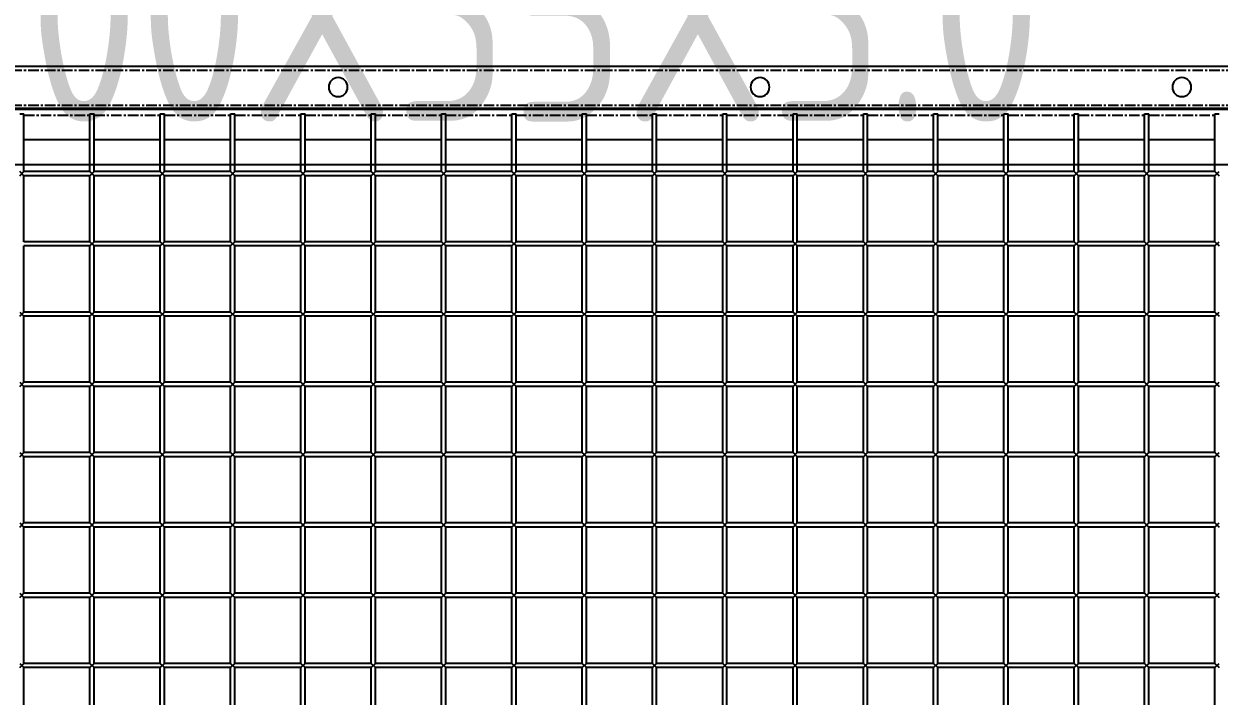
# Model space of a CAD drawing. Header units: millimetres. Extents: x -198529 to 244266, y -64 to 158464.
# Drawn here: x -148048 to -147198, y 95885 to 96363 of the extents above; entities that cross this region are included whole.
import ezdxf

# ---------------------------------------------------------------- set-up
doc = ezdxf.new("R2010")
doc.units = ezdxf.units.MM
doc.linetypes.add('CENTER', pattern=[12, 7.5, -1.5, 1.5, -1.5])
for name, color, linetype in [('0-DCC', 30, 'Continuous'), ('0-DCC-STRUC', 180, 'Continuous'), ('0-DCC-STRUC-T', 4, 'Continuous')]:
    doc.layers.add(name, color=color, linetype=linetype)
doc.styles.add('EDRI-COM', font='tssdeng.shx', dxfattribs={"width": 0.8, "bigfont": 'hztxt.shx'})

# ---------------------------------------------------------------- blocks, each defined once
blk = doc.blocks.new('DCC2850x1800(右)')
at = {"color": 0, "linetype": 'Continuous'}
for p, q in [((65614.5, -72678.48), (62966, -72678.48)), ((62966, -72709.38), (65613, -72709.38)), ((63642.5, -72712.38), (63639.5, -72712.38)), ((63642.5, -72753.48), (63642.5, -72712.38)), ((63689.5, -72753.48), (63689.5, -72712.38)), ((63692.5, -72712.38), (63689.5, -72712.38)), ((63692.5, -72753.48), (63692.5, -72712.38)), ((63739.5, -72753.48), (63739.5, -72712.38)), ((63742.5, -72712.38), (63739.5, -72712.38)), ((63742.5, -72753.48), (63742.5, -72712.38)), ((63789.5, -72753.48), (63789.5, -72712.38)), ((63792.5, -72712.38), (63789.5, -72712.38)), ((63792.5, -72753.48), (63792.5, -72712.38)), ((63839.5, -72753.48), (63839.5, -72712.38)), ((63842.5, -72712.38), (63839.5, -72712.38)), ((63842.5, -72753.48), (63842.5, -72712.38)), ((63889.5, -72753.48), (63889.5, -72712.38)), ((63892.5, -72712.38), (63889.5, -72712.38)), ((63892.5, -72753.48), (63892.5, -72712.38)), ((63939.5, -72753.48), (63939.5, -72712.38)), ((63942.5, -72712.38), (63939.5, -72712.38)), ((63942.5, -72753.48), (63942.5, -72712.38)), ((63989.5, -72753.48), (63989.5, -72712.38)), ((63992.5, -72712.38), (63989.5, -72712.38)), ((63992.5, -72753.48), (63992.5, -72712.38)), ((64039.5, -72753.48), (64039.5, -72712.38)), ((64042.5, -72712.38), (64039.5, -72712.38)), ((64042.5, -72753.48), (64042.5, -72712.38)), ((64089.5, -72753.48), (64089.5, -72712.38)), ((64092.5, -72712.38), (64089.5, -72712.38)), ((64092.5, -72753.48), (64092.5, -72712.38)), ((64139.5, -72753.48), (64139.5, -72712.38)), ((64142.5, -72712.38), (64139.5, -72712.38)), ((64142.5, -72753.48), (64142.5, -72712.38)), ((64189.5, -72753.48), (64189.5, -72712.38)), ((64192.5, -72712.38), (64189.5, -72712.38)), ((64192.5, -72753.48), (64192.5, -72712.38)), ((64239.5, -72753.48), (64239.5, -72712.38)), ((64242.5, -72712.38), (64239.5, -72712.38)), ((64242.5, -72753.48), (64242.5, -72712.38)), ((64289.5, -72753.48), (64289.5, -72712.38)), ((64292.5, -72712.38), (64289.5, -72712.38)), ((64292.5, -72753.48), (64292.5, -72712.38)), ((64339.5, -72753.48), (64339.5, -72712.38)), ((64342.5, -72712.38), (64339.5, -72712.38)), ((64342.5, -72753.48), (64342.5, -72712.38)), ((64389.5, -72753.48), (64389.5, -72712.38)), ((64392.5, -72712.38), (64389.5, -72712.38)), ((64392.5, -72753.48), (64392.5, -72712.38)), ((64439.5, -72753.48), (64439.5, -72712.38)), ((64442.5, -72712.38), (64439.5, -72712.38)), ((64442.5, -72753.48), (64442.5, -72712.38)), ((64489.5, -72753.48), (64489.5, -72712.38)), ((64492.5, -72712.38), (64489.5, -72712.38)), ((63642.5, -72730.88), (63689.5, -72730.88)), ((63692.5, -72730.88), (63739.5, -72730.88)), ((63742.5, -72730.88), (63789.5, -72730.88)), ((63792.5, -72730.88), (63839.5, -72730.88)), ((63842.5, -72730.88), (63889.5, -72730.88)), ((63892.5, -72730.88), (63939.5, -72730.88)), ((63942.5, -72730.88), (63989.5, -72730.88)), ((63992.5, -72730.88), (64039.5, -72730.88)), ((64042.5, -72730.88), (64089.5, -72730.88)), ((64092.5, -72730.88), (64139.5, -72730.88)), ((64142.5, -72730.88), (64189.5, -72730.88)), ((64192.5, -72730.88), (64239.5, -72730.88)), ((64242.5, -72730.88), (64289.5, -72730.88)), ((64292.5, -72730.88), (64339.5, -72730.88)), ((64342.5, -72730.88), (64389.5, -72730.88)), ((64392.5, -72730.88), (64439.5, -72730.88)), ((64442.5, -72730.88), (64489.5, -72730.88)), ((63642.5, -72756.48), (63639.5, -72753.48)), ((63642.5, -72753.48), (63639.5, -72756.48)), ((63642.5, -72753.48), (63689.5, -72753.48)), ((63642.5, -72756.48), (63689.5, -72756.48)), ((63642.5, -72803.48), (63642.5, -72756.48)), ((63692.5, -72756.48), (63689.5, -72753.48)), ((63692.5, -72753.48), (63689.5, -72756.48)), ((63689.5, -72803.48), (63689.5, -72756.48)), ((63692.5, -72753.48), (63739.5, -72753.48)), ((63692.5, -72756.48), (63739.5, -72756.48)), ((63692.5, -72803.48), (63692.5, -72756.48)), ((63742.5, -72756.48), (63739.5, -72753.48)), ((63742.5, -72753.48), (63739.5, -72756.48)), ((63739.5, -72803.48), (63739.5, -72756.48)), ((63742.5, -72753.48), (63789.5, -72753.48)), ((63742.5, -72756.48), (63789.5, -72756.48)), ((63742.5, -72803.48), (63742.5, -72756.48)), ((63792.5, -72756.48), (63789.5, -72753.48)), ((63792.5, -72753.48), (63789.5, -72756.48)), ((63789.5, -72803.48), (63789.5, -72756.48)), ((63792.5, -72753.48), (63839.5, -72753.48)), ((63792.5, -72756.48), (63839.5, -72756.48)), ((63792.5, -72803.48), (63792.5, -72756.48)), ((63842.5, -72756.48), (63839.5, -72753.48)), ((63842.5, -72753.48), (63839.5, -72756.48)), ((63839.5, -72803.48), (63839.5, -72756.48)), ((63842.5, -72753.48), (63889.5, -72753.48)), ((63842.5, -72756.48), (63889.5, -72756.48)), ((63842.5, -72803.48), (63842.5, -72756.48)), ((63892.5, -72756.48), (63889.5, -72753.48)), ((63892.5, -72753.48), (63889.5, -72756.48)), ((63889.5, -72803.48), (63889.5, -72756.48)), ((63892.5, -72753.48), (63939.5, -72753.48)), ((63892.5, -72756.48), (63939.5, -72756.48)), ((63892.5, -72803.48), (63892.5, -72756.48)), ((63942.5, -72756.48), (63939.5, -72753.48)), ((63942.5, -72753.48), (63939.5, -72756.48)), ((63939.5, -72803.48), (63939.5, -72756.48)), ((63942.5, -72753.48), (63989.5, -72753.48)), ((63942.5, -72756.48), (63989.5, -72756.48)), ((63942.5, -72803.48), (63942.5, -72756.48)), ((63992.5, -72756.48), (63989.5, -72753.48)), ((63992.5, -72753.48), (63989.5, -72756.48)), ((63989.5, -72803.48), (63989.5, -72756.48)), ((63992.5, -72753.48), (64039.5, -72753.48)), ((63992.5, -72756.48), (64039.5, -72756.48)), ((63992.5, -72803.48), (63992.5, -72756.48)), ((64042.5, -72756.48), (64039.5, -72753.48)), ((64042.5, -72753.48), (64039.5, -72756.48)), ((64039.5, -72803.48), (64039.5, -72756.48)), ((64042.5, -72753.48), (64089.5, -72753.48)), ((64042.5, -72756.48), (64089.5, -72756.48)), ((64042.5, -72803.48), (64042.5, -72756.48)), ((64092.5, -72756.48), (64089.5, -72753.48)), ((64089.5, -72756.48), (64092.5, -72753.48)), ((64089.5, -72803.48), (64089.5, -72756.48)), ((64092.5, -72753.48), (64139.5, -72753.48)), ((64092.5, -72756.48), (64139.5, -72756.48)), ((64092.5, -72803.48), (64092.5, -72756.48)), ((64142.5, -72756.48), (64139.5, -72753.48)), ((64139.5, -72756.48), (64142.5, -72753.48)), ((64139.5, -72803.48), (64139.5, -72756.48)), ((64142.5, -72753.48), (64189.5, -72753.48)), ((64142.5, -72756.48), (64189.5, -72756.48)), ((64142.5, -72803.48), (64142.5, -72756.48)), ((64192.5, -72756.48), (64189.5, -72753.48)), ((64189.5, -72756.48), (64192.5, -72753.48)), ((64189.5, -72803.48), (64189.5, -72756.48)), ((64192.5, -72753.48), (64239.5, -72753.48)), ((64192.5, -72756.48), (64239.5, -72756.48)), ((64192.5, -72803.48), (64192.5, -72756.48)), ((64242.5, -72756.48), (64239.5, -72753.48)), ((64239.5, -72756.48), (64242.5, -72753.48)), ((64239.5, -72803.48), (64239.5, -72756.48)), ((64242.5, -72753.48), (64289.5, -72753.48)), ((64242.5, -72756.48), (64289.5, -72756.48)), ((64242.5, -72803.48), (64242.5, -72756.48)), ((64292.5, -72756.48), (64289.5, -72753.48)), ((64289.5, -72756.48), (64292.5, -72753.48)), ((64289.5, -72803.48), (64289.5, -72756.48)), ((64292.5, -72753.48), (64339.5, -72753.48)), ((64292.5, -72756.48), (64339.5, -72756.48)), ((64292.5, -72803.48), (64292.5, -72756.48)), ((64342.5, -72756.48), (64339.5, -72753.48)), ((64339.5, -72756.48), (64342.5, -72753.48)), ((64339.5, -72803.48), (64339.5, -72756.48)), ((64342.5, -72753.48), (64389.5, -72753.48)), ((64342.5, -72756.48), (64389.5, -72756.48)), ((64342.5, -72803.48), (64342.5, -72756.48)), ((64392.5, -72756.48), (64389.5, -72753.48)), ((64389.5, -72756.48), (64392.5, -72753.48)), ((64389.5, -72803.48), (64389.5, -72756.48)), ((64392.5, -72753.48), (64439.5, -72753.48)), ((64392.5, -72756.48), (64439.5, -72756.48)), ((64392.5, -72803.48), (64392.5, -72756.48)), ((64442.5, -72756.48), (64439.5, -72753.48)), ((64439.5, -72756.48), (64442.5, -72753.48)), ((64439.5, -72803.48), (64439.5, -72756.48)), ((64442.5, -72753.48), (64489.5, -72753.48)), ((64442.5, -72756.48), (64489.5, -72756.48)), ((64442.5, -72803.48), (64442.5, -72756.48)), ((64492.5, -72756.48), (64489.5, -72753.48)), ((64489.5, -72756.48), (64492.5, -72753.48)), ((64489.5, -72803.48), (64489.5, -72756.48)), ((63642.5, -72806.48), (63639.5, -72803.48)), ((63642.5, -72803.48), (63639.5, -72806.48)), ((63642.5, -72803.48), (63689.5, -72803.48)), ((63642.5, -72853.48), (63642.5, -72806.48)), ((63642.5, -72806.48), (63689.5, -72806.48)), ((63692.5, -72806.48), (63689.5, -72803.48)), ((63692.5, -72803.48), (63689.5, -72806.48)), ((63689.5, -72853.48), (63689.5, -72806.48)), ((63692.5, -72803.48), (63739.5, -72803.48)), ((63692.5, -72853.48), (63692.5, -72806.48)), ((63692.5, -72806.48), (63739.5, -72806.48)), ((63742.5, -72806.48), (63739.5, -72803.48)), ((63742.5, -72803.48), (63739.5, -72806.48)), ((63739.5, -72853.48), (63739.5, -72806.48)), ((63742.5, -72803.48), (63789.5, -72803.48)), ((63742.5, -72853.48), (63742.5, -72806.48)), ((63742.5, -72806.48), (63789.5, -72806.48)), ((63792.5, -72806.48), (63789.5, -72803.48)), ((63792.5, -72803.48), (63789.5, -72806.48)), ((63789.5, -72853.48), (63789.5, -72806.48)), ((63792.5, -72803.48), (63839.5, -72803.48)), ((63792.5, -72853.48), (63792.5, -72806.48)), ((63792.5, -72806.48), (63839.5, -72806.48)), ((63842.5, -72806.48), (63839.5, -72803.48)), ((63842.5, -72803.48), (63839.5, -72806.48)), ((63839.5, -72853.48), (63839.5, -72806.48)), ((63842.5, -72803.48), (63889.5, -72803.48)), ((63842.5, -72853.48), (63842.5, -72806.48)), ((63842.5, -72806.48), (63889.5, -72806.48)), ((63892.5, -72806.48), (63889.5, -72803.48)), ((63892.5, -72803.48), (63889.5, -72806.48)), ((63889.5, -72853.48), (63889.5, -72806.48)), ((63892.5, -72803.48), (63939.5, -72803.48)), ((63892.5, -72853.48), (63892.5, -72806.48)), ((63892.5, -72806.48), (63939.5, -72806.48)), ((63942.5, -72806.48), (63939.5, -72803.48)), ((63942.5, -72803.48), (63939.5, -72806.48)), ((63939.5, -72853.48), (63939.5, -72806.48)), ((63942.5, -72803.48), (63989.5, -72803.48)), ((63942.5, -72853.48), (63942.5, -72806.48)), ((63942.5, -72806.48), (63989.5, -72806.48)), ((63992.5, -72806.48), (63989.5, -72803.48)), ((63992.5, -72803.48), (63989.5, -72806.48)), ((63989.5, -72853.48), (63989.5, -72806.48)), ((63992.5, -72803.48), (64039.5, -72803.48)), ((63992.5, -72853.48), (63992.5, -72806.48)), ((63992.5, -72806.48), (64039.5, -72806.48)), ((64042.5, -72806.48), (64039.5, -72803.48)), ((64042.5, -72803.48), (64039.5, -72806.48)), ((64039.5, -72853.48), (64039.5, -72806.48)), ((64042.5, -72803.48), (64089.5, -72803.48)), ((64042.5, -72853.48), (64042.5, -72806.48)), ((64042.5, -72806.48), (64089.5, -72806.48)), ((64092.5, -72806.48), (64089.5, -72803.48)), ((64092.5, -72803.48), (64089.5, -72806.48)), ((64089.5, -72853.48), (64089.5, -72806.48)), ((64092.5, -72803.48), (64139.5, -72803.48)), ((64092.5, -72853.48), (64092.5, -72806.48)), ((64092.5, -72806.48), (64139.5, -72806.48)), ((64142.5, -72806.48), (64139.5, -72803.48)), ((64142.5, -72803.48), (64139.5, -72806.48)), ((64139.5, -72853.48), (64139.5, -72806.48)), ((64142.5, -72803.48), (64189.5, -72803.48)), ((64142.5, -72853.48), (64142.5, -72806.48)), ((64142.5, -72806.48), (64189.5, -72806.48)), ((64192.5, -72806.48), (64189.5, -72803.48)), ((64192.5, -72803.48), (64189.5, -72806.48)), ((64189.5, -72853.48), (64189.5, -72806.48)), ((64192.5, -72803.48), (64239.5, -72803.48)), ((64192.5, -72853.48), (64192.5, -72806.48)), ((64192.5, -72806.48), (64239.5, -72806.48)), ((64242.5, -72806.48), (64239.5, -72803.48)), ((64242.5, -72803.48), (64239.5, -72806.48)), ((64239.5, -72853.48), (64239.5, -72806.48)), ((64242.5, -72803.48), (64289.5, -72803.48)), ((64242.5, -72853.48), (64242.5, -72806.48)), ((64242.5, -72806.48), (64289.5, -72806.48)), ((64292.5, -72806.48), (64289.5, -72803.48)), ((64292.5, -72803.48), (64289.5, -72806.48)), ((64289.5, -72853.48), (64289.5, -72806.48)), ((64292.5, -72803.48), (64339.5, -72803.48)), ((64292.5, -72853.48), (64292.5, -72806.48)), ((64292.5, -72806.48), (64339.5, -72806.48)), ((64342.5, -72806.48), (64339.5, -72803.48)), ((64342.5, -72803.48), (64339.5, -72806.48)), ((64339.5, -72853.48), (64339.5, -72806.48)), ((64342.5, -72803.48), (64389.5, -72803.48)), ((64342.5, -72853.48), (64342.5, -72806.48)), ((64342.5, -72806.48), (64389.5, -72806.48)), ((64392.5, -72806.48), (64389.5, -72803.48)), ((64392.5, -72803.48), (64389.5, -72806.48)), ((64389.5, -72853.48), (64389.5, -72806.48)), ((64392.5, -72803.48), (64439.5, -72803.48)), ((64392.5, -72853.48), (64392.5, -72806.48)), ((64392.5, -72806.48), (64439.5, -72806.48)), ((64442.5, -72806.48), (64439.5, -72803.48)), ((64442.5, -72803.48), (64439.5, -72806.48)), ((64439.5, -72853.48), (64439.5, -72806.48)), ((64442.5, -72803.48), (64489.5, -72803.48)), ((64442.5, -72853.48), (64442.5, -72806.48)), ((64442.5, -72806.48), (64489.5, -72806.48)), ((64489.5, -72853.48), (64489.5, -72806.48)), ((63642.5, -72856.48), (63639.5, -72853.48)), ((63642.5, -72853.48), (63639.5, -72856.48)), ((63642.5, -72853.48), (63689.5, -72853.48)), ((63692.5, -72856.48), (63689.5, -72853.48)), ((63692.5, -72853.48), (63689.5, -72856.48)), ((63692.5, -72853.48), (63739.5, -72853.48)), ((63742.5, -72856.48), (63739.5, -72853.48)), ((63742.5, -72853.48), (63739.5, -72856.48)), ((63742.5, -72853.48), (63789.5, -72853.48)), ((63792.5, -72856.48), (63789.5, -72853.48)), ((63792.5, -72853.48), (63789.5, -72856.48)), ((63792.5, -72853.48), (63839.5, -72853.48)), ((63842.5, -72856.48), (63839.5, -72853.48)), ((63842.5, -72853.48), (63839.5, -72856.48)), ((63842.5, -72853.48), (63889.5, -72853.48)), ((63892.5, -72856.48), (63889.5, -72853.48)), ((63892.5, -72853.48), (63889.5, -72856.48)), ((63892.5, -72853.48), (63939.5, -72853.48)), ((63942.5, -72856.48), (63939.5, -72853.48)), ((63942.5, -72853.48), (63939.5, -72856.48)), ((63942.5, -72853.48), (63989.5, -72853.48)), ((63992.5, -72856.48), (63989.5, -72853.48)), ((63992.5, -72853.48), (63989.5, -72856.48)), ((63992.5, -72853.48), (64039.5, -72853.48)), ((64042.5, -72856.48), (64039.5, -72853.48)), ((64042.5, -72853.48), (64039.5, -72856.48)), ((64042.5, -72853.48), (64089.5, -72853.48)), ((64092.5, -72856.48), (64089.5, -72853.48)), ((64092.5, -72853.48), (64089.5, -72856.48)), ((64092.5, -72853.48), (64139.5, -72853.48)), ((64142.5, -72856.48), (64139.5, -72853.48)), ((64142.5, -72853.48), (64139.5, -72856.48)), ((64142.5, -72853.48), (64189.5, -72853.48)), ((64192.5, -72856.48), (64189.5, -72853.48)), ((64192.5, -72853.48), (64189.5, -72856.48)), ((64192.5, -72853.48), (64239.5, -72853.48)), ((64242.5, -72856.48), (64239.5, -72853.48)), ((64242.5, -72853.48), (64239.5, -72856.48)), ((64242.5, -72853.48), (64289.5, -72853.48)), ((64292.5, -72856.48), (64289.5, -72853.48)), ((64292.5, -72853.48), (64289.5, -72856.48)), ((64292.5, -72853.48), (64339.5, -72853.48)), ((64342.5, -72856.48), (64339.5, -72853.48)), ((64342.5, -72853.48), (64339.5, -72856.48)), ((64342.5, -72853.48), (64389.5, -72853.48)), ((64392.5, -72856.48), (64389.5, -72853.48)), ((64392.5, -72853.48), (64389.5, -72856.48)), ((64392.5, -72853.48), (64439.5, -72853.48)), ((64442.5, -72856.48), (64439.5, -72853.48)), ((64442.5, -72853.48), (64439.5, -72856.48)), ((64442.5, -72853.48), (64489.5, -72853.48)), ((64492.5, -72856.48), (64489.5, -72853.48)), ((64492.5, -72853.48), (64489.5, -72856.48)), ((63642.5, -72903.48), (63642.5, -72856.48)), ((63642.5, -72856.48), (63689.5, -72856.48)), ((63689.5, -72903.48), (63689.5, -72856.48)), ((63692.5, -72903.48), (63692.5, -72856.48)), ((63692.5, -72856.48), (63739.5, -72856.48)), ((63739.5, -72903.48), (63739.5, -72856.48)), ((63742.5, -72903.48), (63742.5, -72856.48)), ((63742.5, -72856.48), (63789.5, -72856.48)), ((63789.5, -72903.48), (63789.5, -72856.48)), ((63792.5, -72903.48), (63792.5, -72856.48)), ((63792.5, -72856.48), (63839.5, -72856.48)), ((63839.5, -72903.48), (63839.5, -72856.48)), ((63842.5, -72903.48), (63842.5, -72856.48)), ((63842.5, -72856.48), (63889.5, -72856.48)), ((63889.5, -72903.48), (63889.5, -72856.48)), ((63892.5, -72903.48), (63892.5, -72856.48)), ((63892.5, -72856.48), (63939.5, -72856.48)), ((63939.5, -72903.48), (63939.5, -72856.48)), ((63942.5, -72903.48), (63942.5, -72856.48)), ((63942.5, -72856.48), (63989.5, -72856.48)), ((63989.5, -72903.48), (63989.5, -72856.48)), ((63992.5, -72903.48), (63992.5, -72856.48)), ((63992.5, -72856.48), (64039.5, -72856.48)), ((64039.5, -72903.48), (64039.5, -72856.48)), ((64042.5, -72903.48), (64042.5, -72856.48)), ((64042.5, -72856.48), (64089.5, -72856.48)), ((64089.5, -72903.48), (64089.5, -72856.48)), ((64092.5, -72903.48), (64092.5, -72856.48)), ((64092.5, -72856.48), (64139.5, -72856.48)), ((64139.5, -72903.48), (64139.5, -72856.48)), ((64142.5, -72903.48), (64142.5, -72856.48)), ((64142.5, -72856.48), (64189.5, -72856.48)), ((64189.5, -72903.48), (64189.5, -72856.48)), ((64192.5, -72903.48), (64192.5, -72856.48)), ((64192.5, -72856.48), (64239.5, -72856.48)), ((64239.5, -72903.48), (64239.5, -72856.48)), ((64242.5, -72903.48), (64242.5, -72856.48)), ((64242.5, -72856.48), (64289.5, -72856.48)), ((64289.5, -72903.48), (64289.5, -72856.48)), ((64292.5, -72903.48), (64292.5, -72856.48)), ((64292.5, -72856.48), (64339.5, -72856.48)), ((64339.5, -72903.48), (64339.5, -72856.48)), ((64342.5, -72903.48), (64342.5, -72856.48)), ((64342.5, -72856.48), (64389.5, -72856.48)), ((64389.5, -72903.48), (64389.5, -72856.48)), ((64392.5, -72903.48), (64392.5, -72856.48)), ((64392.5, -72856.48), (64439.5, -72856.48)), ((64439.5, -72903.48), (64439.5, -72856.48)), ((64442.5, -72903.48), (64442.5, -72856.48)), ((64442.5, -72856.48), (64489.5, -72856.48)), ((64489.5, -72903.48), (64489.5, -72856.48)), ((63642.5, -72906.48), (63639.5, -72903.48)), ((63642.5, -72903.48), (63639.5, -72906.48)), ((63642.5, -72903.48), (63689.5, -72903.48)), ((63692.5, -72906.48), (63689.5, -72903.48)), ((63692.5, -72903.48), (63689.5, -72906.48)), ((63692.5, -72903.48), (63739.5, -72903.48)), ((63742.5, -72906.48), (63739.5, -72903.48)), ((63742.5, -72903.48), (63739.5, -72906.48)), ((63742.5, -72903.48), (63789.5, -72903.48)), ((63792.5, -72906.48), (63789.5, -72903.48)), ((63792.5, -72903.48), (63789.5, -72906.48)), ((63792.5, -72903.48), (63839.5, -72903.48)), ((63842.5, -72906.48), (63839.5, -72903.48)), ((63842.5, -72903.48), (63839.5, -72906.48)), ((63842.5, -72903.48), (63889.5, -72903.48)), ((63892.5, -72906.48), (63889.5, -72903.48)), ((63892.5, -72903.48), (63889.5, -72906.48)), ((63892.5, -72903.48), (63939.5, -72903.48)), ((63942.5, -72906.48), (63939.5, -72903.48)), ((63942.5, -72903.48), (63939.5, -72906.48)), ((63942.5, -72903.48), (63989.5, -72903.48)), ((63992.5, -72906.48), (63989.5, -72903.48)), ((63992.5, -72903.48), (63989.5, -72906.48)), ((63992.5, -72903.48), (64039.5, -72903.48)), ((64042.5, -72906.48), (64039.5, -72903.48)), ((64042.5, -72903.48), (64039.5, -72906.48)), ((64042.5, -72903.48), (64089.5, -72903.48)), ((64092.5, -72906.48), (64089.5, -72903.48)), ((64092.5, -72903.48), (64089.5, -72906.48)), ((64092.5, -72903.48), (64139.5, -72903.48)), ((64142.5, -72906.48), (64139.5, -72903.48)), ((64142.5, -72903.48), (64139.5, -72906.48)), ((64142.5, -72903.48), (64189.5, -72903.48)), ((64192.5, -72906.48), (64189.5, -72903.48)), ((64192.5, -72903.48), (64189.5, -72906.48)), ((64192.5, -72903.48), (64239.5, -72903.48)), ((64242.5, -72906.48), (64239.5, -72903.48)), ((64242.5, -72903.48), (64239.5, -72906.48)), ((64242.5, -72903.48), (64289.5, -72903.48)), ((64292.5, -72906.48), (64289.5, -72903.48)), ((64292.5, -72903.48), (64289.5, -72906.48)), ((64292.5, -72903.48), (64339.5, -72903.48)), ((64342.5, -72906.48), (64339.5, -72903.48)), ((64342.5, -72903.48), (64339.5, -72906.48)), ((64342.5, -72903.48), (64389.5, -72903.48)), ((64392.5, -72906.48), (64389.5, -72903.48)), ((64392.5, -72903.48), (64389.5, -72906.48)), ((64392.5, -72903.48), (64439.5, -72903.48)), ((64442.5, -72906.48), (64439.5, -72903.48)), ((64442.5, -72903.48), (64439.5, -72906.48)), ((64442.5, -72903.48), (64489.5, -72903.48)), ((64492.5, -72906.48), (64489.5, -72903.48)), ((64492.5, -72903.48), (64489.5, -72906.48)), ((63642.5, -72953.48), (63642.5, -72906.48)), ((63642.5, -72906.48), (63689.5, -72906.48)), ((63689.5, -72953.48), (63689.5, -72906.48)), ((63692.5, -72953.48), (63692.5, -72906.48)), ((63692.5, -72906.48), (63739.5, -72906.48)), ((63739.5, -72953.48), (63739.5, -72906.48)), ((63742.5, -72953.48), (63742.5, -72906.48)), ((63742.5, -72906.48), (63789.5, -72906.48)), ((63789.5, -72953.48), (63789.5, -72906.48)), ((63792.5, -72953.48), (63792.5, -72906.48)), ((63792.5, -72906.48), (63839.5, -72906.48)), ((63839.5, -72953.48), (63839.5, -72906.48)), ((63842.5, -72953.48), (63842.5, -72906.48)), ((63842.5, -72906.48), (63889.5, -72906.48)), ((63889.5, -72953.48), (63889.5, -72906.48)), ((63892.5, -72953.48), (63892.5, -72906.48)), ((63892.5, -72906.48), (63939.5, -72906.48)), ((63939.5, -72953.48), (63939.5, -72906.48)), ((63942.5, -72953.48), (63942.5, -72906.48)), ((63942.5, -72906.48), (63989.5, -72906.48)), ((63989.5, -72953.48), (63989.5, -72906.48)), ((63992.5, -72953.48), (63992.5, -72906.48)), ((63992.5, -72906.48), (64039.5, -72906.48)), ((64039.5, -72953.48), (64039.5, -72906.48)), ((64042.5, -72953.48), (64042.5, -72906.48)), ((64042.5, -72906.48), (64089.5, -72906.48)), ((64089.5, -72953.48), (64089.5, -72906.48)), ((64092.5, -72953.48), (64092.5, -72906.48)), ((64092.5, -72906.48), (64139.5, -72906.48)), ((64139.5, -72953.48), (64139.5, -72906.48)), ((64142.5, -72953.48), (64142.5, -72906.48)), ((64142.5, -72906.48), (64189.5, -72906.48)), ((64189.5, -72953.48), (64189.5, -72906.48)), ((64192.5, -72953.48), (64192.5, -72906.48)), ((64192.5, -72906.48), (64239.5, -72906.48)), ((64239.5, -72953.48), (64239.5, -72906.48)), ((64242.5, -72953.48), (64242.5, -72906.48)), ((64242.5, -72906.48), (64289.5, -72906.48)), ((64289.5, -72953.48), (64289.5, -72906.48)), ((64292.5, -72953.48), (64292.5, -72906.48)), ((64292.5, -72906.48), (64339.5, -72906.48)), ((64339.5, -72953.48), (64339.5, -72906.48)), ((64342.5, -72953.48), (64342.5, -72906.48)), ((64342.5, -72906.48), (64389.5, -72906.48)), ((64389.5, -72953.48), (64389.5, -72906.48)), ((64392.5, -72953.48), (64392.5, -72906.48)), ((64392.5, -72906.48), (64439.5, -72906.48)), ((64439.5, -72953.48), (64439.5, -72906.48)), ((64442.5, -72953.48), (64442.5, -72906.48)), ((64442.5, -72906.48), (64489.5, -72906.48)), ((64489.5, -72953.48), (64489.5, -72906.48)), ((63642.5, -72956.48), (63639.5, -72953.48)), ((63642.5, -72953.48), (63639.5, -72956.48)), ((63642.5, -72953.48), (63689.5, -72953.48)), ((63692.5, -72956.48), (63689.5, -72953.48)), ((63692.5, -72953.48), (63689.5, -72956.48)), ((63692.5, -72953.48), (63739.5, -72953.48)), ((63742.5, -72956.48), (63739.5, -72953.48)), ((63742.5, -72953.48), (63739.5, -72956.48)), ((63742.5, -72953.48), (63789.5, -72953.48)), ((63792.5, -72956.48), (63789.5, -72953.48)), ((63792.5, -72953.48), (63789.5, -72956.48)), ((63792.5, -72953.48), (63839.5, -72953.48)), ((63842.5, -72956.48), (63839.5, -72953.48)), ((63842.5, -72953.48), (63839.5, -72956.48)), ((63842.5, -72953.48), (63889.5, -72953.48)), ((63892.5, -72956.48), (63889.5, -72953.48)), ((63892.5, -72953.48), (63889.5, -72956.48)), ((63892.5, -72953.48), (63939.5, -72953.48)), ((63942.5, -72956.48), (63939.5, -72953.48)), ((63942.5, -72953.48), (63939.5, -72956.48)), ((63942.5, -72953.48), (63989.5, -72953.48)), ((63992.5, -72956.48), (63989.5, -72953.48)), ((63992.5, -72953.48), (63989.5, -72956.48)), ((63992.5, -72953.48), (64039.5, -72953.48)), ((64042.5, -72956.48), (64039.5, -72953.48)), ((64042.5, -72953.48), (64039.5, -72956.48)), ((64042.5, -72953.48), (64089.5, -72953.48)), ((64092.5, -72956.48), (64089.5, -72953.48)), ((64092.5, -72953.48), (64089.5, -72956.48)), ((64092.5, -72953.48), (64139.5, -72953.48)), ((64142.5, -72956.48), (64139.5, -72953.48)), ((64142.5, -72953.48), (64139.5, -72956.48)), ((64142.5, -72953.48), (64189.5, -72953.48)), ((64192.5, -72956.48), (64189.5, -72953.48)), ((64192.5, -72953.48), (64189.5, -72956.48)), ((64192.5, -72953.48), (64239.5, -72953.48)), ((64242.5, -72956.48), (64239.5, -72953.48)), ((64242.5, -72953.48), (64239.5, -72956.48)), ((64242.5, -72953.48), (64289.5, -72953.48)), ((64292.5, -72956.48), (64289.5, -72953.48)), ((64292.5, -72953.48), (64289.5, -72956.48)), ((64292.5, -72953.48), (64339.5, -72953.48)), ((64342.5, -72956.48), (64339.5, -72953.48)), ((64342.5, -72953.48), (64339.5, -72956.48)), ((64342.5, -72953.48), (64389.5, -72953.48)), ((64392.5, -72956.48), (64389.5, -72953.48)), ((64392.5, -72953.48), (64389.5, -72956.48)), ((64392.5, -72953.48), (64439.5, -72953.48)), ((64442.5, -72956.48), (64439.5, -72953.48)), ((64442.5, -72953.48), (64439.5, -72956.48)), ((64442.5, -72953.48), (64489.5, -72953.48)), ((64492.5, -72956.48), (64489.5, -72953.48)), ((64492.5, -72953.48), (64489.5, -72956.48)), ((63642.5, -73003.48), (63642.5, -72956.48)), ((63642.5, -72956.48), (63689.5, -72956.48)), ((63689.5, -73003.48), (63689.5, -72956.48)), ((63692.5, -73003.48), (63692.5, -72956.48)), ((63692.5, -72956.48), (63739.5, -72956.48)), ((63739.5, -73003.48), (63739.5, -72956.48)), ((63742.5, -73003.48), (63742.5, -72956.48)), ((63742.5, -72956.48), (63789.5, -72956.48)), ((63789.5, -73003.48), (63789.5, -72956.48)), ((63792.5, -73003.48), (63792.5, -72956.48)), ((63792.5, -72956.48), (63839.5, -72956.48)), ((63839.5, -73003.48), (63839.5, -72956.48)), ((63842.5, -73003.48), (63842.5, -72956.48)), ((63842.5, -72956.48), (63889.5, -72956.48)), ((63889.5, -73003.48), (63889.5, -72956.48)), ((63892.5, -73003.48), (63892.5, -72956.48)), ((63892.5, -72956.48), (63939.5, -72956.48)), ((63939.5, -73003.48), (63939.5, -72956.48)), ((63942.5, -73003.48), (63942.5, -72956.48)), ((63942.5, -72956.48), (63989.5, -72956.48)), ((63989.5, -73003.48), (63989.5, -72956.48)), ((63992.5, -73003.48), (63992.5, -72956.48)), ((63992.5, -72956.48), (64039.5, -72956.48)), ((64039.5, -73003.48), (64039.5, -72956.48)), ((64042.5, -73003.48), (64042.5, -72956.48)), ((64042.5, -72956.48), (64089.5, -72956.48)), ((64089.5, -73003.48), (64089.5, -72956.48)), ((64092.5, -73003.48), (64092.5, -72956.48)), ((64092.5, -72956.48), (64139.5, -72956.48)), ((64139.5, -73003.48), (64139.5, -72956.48)), ((64142.5, -73003.48), (64142.5, -72956.48)), ((64142.5, -72956.48), (64189.5, -72956.48)), ((64189.5, -73003.48), (64189.5, -72956.48)), ((64192.5, -73003.48), (64192.5, -72956.48)), ((64192.5, -72956.48), (64239.5, -72956.48)), ((64239.5, -73003.48), (64239.5, -72956.48)), ((64242.5, -73003.48), (64242.5, -72956.48)), ((64242.5, -72956.48), (64289.5, -72956.48)), ((64289.5, -73003.48), (64289.5, -72956.48)), ((64292.5, -73003.48), (64292.5, -72956.48)), ((64292.5, -72956.48), (64339.5, -72956.48)), ((64339.5, -73003.48), (64339.5, -72956.48)), ((64342.5, -73003.48), (64342.5, -72956.48)), ((64342.5, -72956.48), (64389.5, -72956.48)), ((64389.5, -73003.48), (64389.5, -72956.48)), ((64392.5, -73003.48), (64392.5, -72956.48)), ((64392.5, -72956.48), (64439.5, -72956.48)), ((64439.5, -73003.48), (64439.5, -72956.48)), ((64442.5, -73003.48), (64442.5, -72956.48)), ((64442.5, -72956.48), (64489.5, -72956.48)), ((64489.5, -73003.48), (64489.5, -72956.48)), ((63642.5, -73006.48), (63639.5, -73003.48)), ((63642.5, -73003.48), (63639.5, -73006.48)), ((63642.5, -73003.48), (63689.5, -73003.48)), ((63642.5, -73053.48), (63642.5, -73006.48)), ((63642.5, -73006.48), (63689.5, -73006.48)), ((63692.5, -73006.48), (63689.5, -73003.48)), ((63692.5, -73003.48), (63689.5, -73006.48)), ((63689.5, -73053.48), (63689.5, -73006.48)), ((63692.5, -73003.48), (63739.5, -73003.48)), ((63692.5, -73053.48), (63692.5, -73006.48)), ((63692.5, -73006.48), (63739.5, -73006.48)), ((63742.5, -73006.48), (63739.5, -73003.48)), ((63742.5, -73003.48), (63739.5, -73006.48)), ((63739.5, -73053.48), (63739.5, -73006.48)), ((63742.5, -73003.48), (63789.5, -73003.48)), ((63742.5, -73053.48), (63742.5, -73006.48)), ((63742.5, -73006.48), (63789.5, -73006.48)), ((63792.5, -73006.48), (63789.5, -73003.48)), ((63792.5, -73003.48), (63789.5, -73006.48)), ((63789.5, -73053.48), (63789.5, -73006.48)), ((63792.5, -73003.48), (63839.5, -73003.48)), ((63792.5, -73053.48), (63792.5, -73006.48)), ((63792.5, -73006.48), (63839.5, -73006.48)), ((63842.5, -73006.48), (63839.5, -73003.48)), ((63842.5, -73003.48), (63839.5, -73006.48)), ((63839.5, -73053.48), (63839.5, -73006.48)), ((63842.5, -73003.48), (63889.5, -73003.48)), ((63842.5, -73053.48), (63842.5, -73006.48)), ((63842.5, -73006.48), (63889.5, -73006.48)), ((63892.5, -73006.48), (63889.5, -73003.48)), ((63892.5, -73003.48), (63889.5, -73006.48)), ((63889.5, -73053.48), (63889.5, -73006.48)), ((63892.5, -73003.48), (63939.5, -73003.48)), ((63892.5, -73053.48), (63892.5, -73006.48)), ((63892.5, -73006.48), (63939.5, -73006.48)), ((63942.5, -73006.48), (63939.5, -73003.48)), ((63942.5, -73003.48), (63939.5, -73006.48)), ((63939.5, -73053.48), (63939.5, -73006.48)), ((63942.5, -73003.48), (63989.5, -73003.48)), ((63942.5, -73053.48), (63942.5, -73006.48)), ((63942.5, -73006.48), (63989.5, -73006.48)), ((63992.5, -73006.48), (63989.5, -73003.48)), ((63992.5, -73003.48), (63989.5, -73006.48)), ((63989.5, -73053.48), (63989.5, -73006.48)), ((63992.5, -73003.48), (64039.5, -73003.48)), ((63992.5, -73053.48), (63992.5, -73006.48)), ((63992.5, -73006.48), (64039.5, -73006.48)), ((64042.5, -73006.48), (64039.5, -73003.48)), ((64042.5, -73003.48), (64039.5, -73006.48)), ((64039.5, -73053.48), (64039.5, -73006.48)), ((64042.5, -73003.48), (64089.5, -73003.48)), ((64042.5, -73053.48), (64042.5, -73006.48)), ((64042.5, -73006.48), (64089.5, -73006.48)), ((64092.5, -73006.48), (64089.5, -73003.48)), ((64092.5, -73003.48), (64089.5, -73006.48)), ((64089.5, -73053.48), (64089.5, -73006.48)), ((64092.5, -73003.48), (64139.5, -73003.48)), ((64092.5, -73053.48), (64092.5, -73006.48)), ((64092.5, -73006.48), (64139.5, -73006.48)), ((64142.5, -73006.48), (64139.5, -73003.48)), ((64142.5, -73003.48), (64139.5, -73006.48)), ((64139.5, -73053.48), (64139.5, -73006.48)), ((64142.5, -73003.48), (64189.5, -73003.48)), ((64142.5, -73053.48), (64142.5, -73006.48)), ((64142.5, -73006.48), (64189.5, -73006.48)), ((64192.5, -73006.48), (64189.5, -73003.48)), ((64192.5, -73003.48), (64189.5, -73006.48)), ((64189.5, -73053.48), (64189.5, -73006.48)), ((64192.5, -73003.48), (64239.5, -73003.48)), ((64192.5, -73053.48), (64192.5, -73006.48)), ((64192.5, -73006.48), (64239.5, -73006.48)), ((64242.5, -73006.48), (64239.5, -73003.48)), ((64242.5, -73003.48), (64239.5, -73006.48)), ((64239.5, -73053.48), (64239.5, -73006.48)), ((64242.5, -73003.48), (64289.5, -73003.48)), ((64242.5, -73053.48), (64242.5, -73006.48)), ((64242.5, -73006.48), (64289.5, -73006.48)), ((64292.5, -73006.48), (64289.5, -73003.48)), ((64292.5, -73003.48), (64289.5, -73006.48)), ((64289.5, -73053.48), (64289.5, -73006.48)), ((64292.5, -73003.48), (64339.5, -73003.48)), ((64292.5, -73053.48), (64292.5, -73006.48)), ((64292.5, -73006.48), (64339.5, -73006.48)), ((64342.5, -73006.48), (64339.5, -73003.48)), ((64342.5, -73003.48), (64339.5, -73006.48)), ((64339.5, -73053.48), (64339.5, -73006.48)), ((64342.5, -73003.48), (64389.5, -73003.48)), ((64342.5, -73053.48), (64342.5, -73006.48)), ((64342.5, -73006.48), (64389.5, -73006.48)), ((64392.5, -73006.48), (64389.5, -73003.48)), ((64392.5, -73003.48), (64389.5, -73006.48)), ((64389.5, -73053.48), (64389.5, -73006.48)), ((64392.5, -73003.48), (64439.5, -73003.48)), ((64392.5, -73053.48), (64392.5, -73006.48)), ((64392.5, -73006.48), (64439.5, -73006.48)), ((64442.5, -73006.48), (64439.5, -73003.48)), ((64442.5, -73003.48), (64439.5, -73006.48)), ((64439.5, -73053.48), (64439.5, -73006.48)), ((64442.5, -73003.48), (64489.5, -73003.48)), ((64442.5, -73053.48), (64442.5, -73006.48)), ((64442.5, -73006.48), (64489.5, -73006.48)), ((64492.5, -73006.48), (64489.5, -73003.48)), ((64492.5, -73003.48), (64489.5, -73006.48)), ((64489.5, -73053.48), (64489.5, -73006.48)), ((63642.5, -73056.48), (63639.5, -73053.48)), ((63642.5, -73053.48), (63639.5, -73056.48)), ((63642.5, -73053.48), (63689.5, -73053.48)), ((63642.5, -73056.48), (63689.5, -73056.48)), ((63642.5, -73103.48), (63642.5, -73056.48)), ((63692.5, -73056.48), (63689.5, -73053.48)), ((63692.5, -73053.48), (63689.5, -73056.48)), ((63689.5, -73103.48), (63689.5, -73056.48)), ((63692.5, -73053.48), (63739.5, -73053.48)), ((63692.5, -73056.48), (63739.5, -73056.48)), ((63692.5, -73103.48), (63692.5, -73056.48)), ((63742.5, -73056.48), (63739.5, -73053.48)), ((63742.5, -73053.48), (63739.5, -73056.48)), ((63739.5, -73103.48), (63739.5, -73056.48)), ((63742.5, -73053.48), (63789.5, -73053.48)), ((63742.5, -73103.48), (63742.5, -73056.48)), ((63742.5, -73056.48), (63789.5, -73056.48)), ((63792.5, -73056.48), (63789.5, -73053.48)), ((63792.5, -73053.48), (63789.5, -73056.48)), ((63789.5, -73103.48), (63789.5, -73056.48)), ((63792.5, -73053.48), (63839.5, -73053.48)), ((63792.5, -73103.48), (63792.5, -73056.48)), ((63792.5, -73056.48), (63839.5, -73056.48)), ((63842.5, -73056.48), (63839.5, -73053.48)), ((63842.5, -73053.48), (63839.5, -73056.48)), ((63839.5, -73103.48), (63839.5, -73056.48)), ((63842.5, -73053.48), (63889.5, -73053.48)), ((63842.5, -73103.48), (63842.5, -73056.48)), ((63842.5, -73056.48), (63889.5, -73056.48)), ((63892.5, -73056.48), (63889.5, -73053.48)), ((63892.5, -73053.48), (63889.5, -73056.48)), ((63889.5, -73103.48), (63889.5, -73056.48)), ((63892.5, -73053.48), (63939.5, -73053.48)), ((63892.5, -73103.48), (63892.5, -73056.48)), ((63892.5, -73056.48), (63939.5, -73056.48)), ((63942.5, -73056.48), (63939.5, -73053.48)), ((63942.5, -73053.48), (63939.5, -73056.48)), ((63939.5, -73103.48), (63939.5, -73056.48)), ((63942.5, -73053.48), (63989.5, -73053.48)), ((63942.5, -73103.48), (63942.5, -73056.48)), ((63942.5, -73056.48), (63989.5, -73056.48)), ((63992.5, -73056.48), (63989.5, -73053.48)), ((63992.5, -73053.48), (63989.5, -73056.48)), ((63989.5, -73103.48), (63989.5, -73056.48)), ((63992.5, -73053.48), (64039.5, -73053.48)), ((63992.5, -73103.48), (63992.5, -73056.48)), ((63992.5, -73056.48), (64039.5, -73056.48)), ((64042.5, -73056.48), (64039.5, -73053.48)), ((64042.5, -73053.48), (64039.5, -73056.48)), ((64039.5, -73103.48), (64039.5, -73056.48)), ((64042.5, -73053.48), (64089.5, -73053.48)), ((64042.5, -73103.48), (64042.5, -73056.48)), ((64042.5, -73056.48), (64089.5, -73056.48)), ((64092.5, -73056.48), (64089.5, -73053.48)), ((64092.5, -73053.48), (64089.5, -73056.48)), ((64089.5, -73103.48), (64089.5, -73056.48)), ((64092.5, -73053.48), (64139.5, -73053.48)), ((64092.5, -73103.48), (64092.5, -73056.48)), ((64092.5, -73056.48), (64139.5, -73056.48)), ((64142.5, -73056.48), (64139.5, -73053.48)), ((64142.5, -73053.48), (64139.5, -73056.48)), ((64139.5, -73103.48), (64139.5, -73056.48)), ((64142.5, -73053.48), (64189.5, -73053.48)), ((64142.5, -73103.48), (64142.5, -73056.48)), ((64142.5, -73056.48), (64189.5, -73056.48)), ((64192.5, -73056.48), (64189.5, -73053.48)), ((64192.5, -73053.48), (64189.5, -73056.48)), ((64189.5, -73103.48), (64189.5, -73056.48)), ((64192.5, -73053.48), (64239.5, -73053.48)), ((64192.5, -73103.48), (64192.5, -73056.48)), ((64192.5, -73056.48), (64239.5, -73056.48)), ((64242.5, -73056.48), (64239.5, -73053.48)), ((64242.5, -73053.48), (64239.5, -73056.48)), ((64239.5, -73103.48), (64239.5, -73056.48)), ((64242.5, -73053.48), (64289.5, -73053.48)), ((64242.5, -73103.48), (64242.5, -73056.48)), ((64242.5, -73056.48), (64289.5, -73056.48)), ((64292.5, -73056.48), (64289.5, -73053.48)), ((64292.5, -73053.48), (64289.5, -73056.48)), ((64289.5, -73103.48), (64289.5, -73056.48)), ((64292.5, -73053.48), (64339.5, -73053.48)), ((64292.5, -73103.48), (64292.5, -73056.48)), ((64292.5, -73056.48), (64339.5, -73056.48)), ((64342.5, -73056.48), (64339.5, -73053.48)), ((64342.5, -73053.48), (64339.5, -73056.48)), ((64339.5, -73103.48), (64339.5, -73056.48)), ((64342.5, -73053.48), (64389.5, -73053.48)), ((64342.5, -73103.48), (64342.5, -73056.48)), ((64342.5, -73056.48), (64389.5, -73056.48)), ((64392.5, -73056.48), (64389.5, -73053.48)), ((64392.5, -73053.48), (64389.5, -73056.48)), ((64389.5, -73103.48), (64389.5, -73056.48)), ((64392.5, -73053.48), (64439.5, -73053.48)), ((64392.5, -73103.48), (64392.5, -73056.48)), ((64392.5, -73056.48), (64439.5, -73056.48)), ((64442.5, -73056.48), (64439.5, -73053.48)), ((64442.5, -73053.48), (64439.5, -73056.48)), ((64439.5, -73103.48), (64439.5, -73056.48)), ((64442.5, -73053.48), (64489.5, -73053.48)), ((64442.5, -73103.48), (64442.5, -73056.48)), ((64442.5, -73056.48), (64489.5, -73056.48)), ((64492.5, -73056.48), (64489.5, -73053.48)), ((64492.5, -73053.48), (64489.5, -73056.48)), ((64489.5, -73103.48), (64489.5, -73056.48)), ((63642.5, -73106.48), (63639.5, -73103.48)), ((63642.5, -73103.48), (63639.5, -73106.48)), ((63642.5, -73103.48), (63689.5, -73103.48)), ((63642.5, -73106.48), (63689.5, -73106.48)), ((63642.5, -73153.48), (63642.5, -73106.48)), ((63692.5, -73106.48), (63689.5, -73103.48)), ((63692.5, -73103.48), (63689.5, -73106.48)), ((63689.5, -73153.48), (63689.5, -73106.48)), ((63692.5, -73103.48), (63739.5, -73103.48)), ((63692.5, -73106.48), (63739.5, -73106.48)), ((63692.5, -73153.48), (63692.5, -73106.48)), ((63742.5, -73106.48), (63739.5, -73103.48)), ((63742.5, -73103.48), (63739.5, -73106.48)), ((63739.5, -73153.48), (63739.5, -73106.48)), ((63742.5, -73103.48), (63789.5, -73103.48)), ((63742.5, -73153.48), (63742.5, -73106.48)), ((63742.5, -73106.48), (63789.5, -73106.48)), ((63792.5, -73106.48), (63789.5, -73103.48)), ((63792.5, -73103.48), (63789.5, -73106.48)), ((63789.5, -73153.48), (63789.5, -73106.48)), ((63792.5, -73103.48), (63839.5, -73103.48)), ((63792.5, -73153.48), (63792.5, -73106.48)), ((63792.5, -73106.48), (63839.5, -73106.48)), ((63842.5, -73106.48), (63839.5, -73103.48)), ((63842.5, -73103.48), (63839.5, -73106.48)), ((63839.5, -73153.48), (63839.5, -73106.48)), ((63842.5, -73103.48), (63889.5, -73103.48)), ((63842.5, -73153.48), (63842.5, -73106.48)), ((63842.5, -73106.48), (63889.5, -73106.48)), ((63892.5, -73106.48), (63889.5, -73103.48)), ((63892.5, -73103.48), (63889.5, -73106.48)), ((63889.5, -73153.48), (63889.5, -73106.48)), ((63892.5, -73103.48), (63939.5, -73103.48)), ((63892.5, -73153.48), (63892.5, -73106.48)), ((63892.5, -73106.48), (63939.5, -73106.48)), ((63942.5, -73106.48), (63939.5, -73103.48)), ((63942.5, -73103.48), (63939.5, -73106.48)), ((63939.5, -73153.48), (63939.5, -73106.48)), ((63942.5, -73103.48), (63989.5, -73103.48)), ((63942.5, -73153.48), (63942.5, -73106.48)), ((63942.5, -73106.48), (63989.5, -73106.48)), ((63992.5, -73106.48), (63989.5, -73103.48)), ((63992.5, -73103.48), (63989.5, -73106.48)), ((63989.5, -73153.48), (63989.5, -73106.48)), ((63992.5, -73103.48), (64039.5, -73103.48)), ((63992.5, -73153.48), (63992.5, -73106.48)), ((63992.5, -73106.48), (64039.5, -73106.48)), ((64042.5, -73106.48), (64039.5, -73103.48)), ((64042.5, -73103.48), (64039.5, -73106.48)), ((64039.5, -73153.48), (64039.5, -73106.48)), ((64042.5, -73103.48), (64089.5, -73103.48)), ((64042.5, -73153.48), (64042.5, -73106.48)), ((64042.5, -73106.48), (64089.5, -73106.48)), ((64092.5, -73106.48), (64089.5, -73103.48)), ((64092.5, -73103.48), (64089.5, -73106.48)), ((64089.5, -73153.48), (64089.5, -73106.48)), ((64092.5, -73103.48), (64139.5, -73103.48)), ((64092.5, -73153.48), (64092.5, -73106.48)), ((64092.5, -73106.48), (64139.5, -73106.48)), ((64142.5, -73106.48), (64139.5, -73103.48)), ((64142.5, -73103.48), (64139.5, -73106.48)), ((64139.5, -73153.48), (64139.5, -73106.48)), ((64142.5, -73103.48), (64189.5, -73103.48)), ((64142.5, -73153.48), (64142.5, -73106.48)), ((64142.5, -73106.48), (64189.5, -73106.48)), ((64192.5, -73106.48), (64189.5, -73103.48)), ((64192.5, -73103.48), (64189.5, -73106.48)), ((64189.5, -73153.48), (64189.5, -73106.48)), ((64192.5, -73103.48), (64239.5, -73103.48)), ((64192.5, -73153.48), (64192.5, -73106.48)), ((64192.5, -73106.48), (64239.5, -73106.48)), ((64242.5, -73106.48), (64239.5, -73103.48)), ((64242.5, -73103.48), (64239.5, -73106.48)), ((64239.5, -73153.48), (64239.5, -73106.48)), ((64242.5, -73103.48), (64289.5, -73103.48)), ((64242.5, -73153.48), (64242.5, -73106.48)), ((64242.5, -73106.48), (64289.5, -73106.48)), ((64292.5, -73106.48), (64289.5, -73103.48)), ((64292.5, -73103.48), (64289.5, -73106.48)), ((64289.5, -73153.48), (64289.5, -73106.48)), ((64292.5, -73103.48), (64339.5, -73103.48)), ((64292.5, -73153.48), (64292.5, -73106.48)), ((64292.5, -73106.48), (64339.5, -73106.48)), ((64342.5, -73106.48), (64339.5, -73103.48)), ((64342.5, -73103.48), (64339.5, -73106.48)), ((64339.5, -73153.48), (64339.5, -73106.48)), ((64342.5, -73103.48), (64389.5, -73103.48)), ((64342.5, -73153.48), (64342.5, -73106.48)), ((64342.5, -73106.48), (64389.5, -73106.48)), ((64392.5, -73106.48), (64389.5, -73103.48)), ((64392.5, -73103.48), (64389.5, -73106.48)), ((64389.5, -73153.48), (64389.5, -73106.48)), ((64392.5, -73103.48), (64439.5, -73103.48)), ((64392.5, -73153.48), (64392.5, -73106.48)), ((64392.5, -73106.48), (64439.5, -73106.48)), ((64442.5, -73106.48), (64439.5, -73103.48)), ((64442.5, -73103.48), (64439.5, -73106.48)), ((64439.5, -73153.48), (64439.5, -73106.48)), ((64442.5, -73103.48), (64489.5, -73103.48)), ((64442.5, -73153.48), (64442.5, -73106.48)), ((64442.5, -73106.48), (64489.5, -73106.48)), ((64492.5, -73106.48), (64489.5, -73103.48)), ((64492.5, -73103.48), (64489.5, -73106.48)), ((64489.5, -73153.48), (64489.5, -73106.48))]:
    blk.add_line(p, q, dxfattribs=at)
at = {"color": 0, "linetype": 'CENTER'}
for p, q in [((65614.5, -72681.48), (62966, -72681.48)), ((65614.5, -72706.38), (62966, -72706.38)), ((63689.5, -72713.38), (63642.5, -72713.38)), ((63739.5, -72713.38), (63692.5, -72713.38)), ((63789.5, -72713.38), (63742.5, -72713.38)), ((63839.5, -72713.38), (63792.5, -72713.38)), ((63889.5, -72713.38), (63842.5, -72713.38)), ((63939.5, -72713.38), (63892.5, -72713.38)), ((63989.5, -72713.38), (63942.5, -72713.38)), ((64039.5, -72713.38), (63992.5, -72713.38)), ((64089.5, -72713.38), (64042.5, -72713.38)), ((64139.5, -72713.38), (64092.5, -72713.38)), ((64189.5, -72713.38), (64142.5, -72713.38)), ((64239.5, -72713.38), (64192.5, -72713.38)), ((64289.5, -72713.38), (64242.5, -72713.38)), ((64339.5, -72713.38), (64292.5, -72713.38)), ((64389.5, -72713.38), (64342.5, -72713.38)), ((64439.5, -72713.38), (64392.5, -72713.38)), ((64489.5, -72713.38), (64442.5, -72713.38))]:
    blk.add_line(p, q, dxfattribs=at)
at = {"color": 0, "linetype": 'Continuous'}
for centre in [(63666, -72693.48), (63966, -72693.48), (64266, -72693.48)]:
    blk.add_circle(centre, 6.75, dxfattribs=at)

msp = doc.modelspace()

# ---------------------------------------------------------------- linework, layer by layer
at = {"layer": '0-DCC-STRUC'}
for points in [[(-149386.27, 96263.01), (-146511.27, 96263.01), (-146511.27, 96463.01), (-149386.27, 96463.01)], [(-149386.27, 96303.01), (-146511.27, 96303.01), (-146511.27, 96423.01), (-149386.27, 96423.01)]]:
    msp.add_lwpolyline(points, close=True, dxfattribs=at)

# ---------------------------------------------------------------- block references
at = {"layer": '0-DCC', "xscale": -1}
msp.add_blockref('DCC2850x1800(右)', (-83558.27, 169011.49), dxfattribs=at)

# ---------------------------------------------------------------- texts
at = {"layer": '0-DCC-STRUC-T', "style": 'EDRI-COM', "width": 0.8}
msp.add_text('C200X100X35X3.0', height=150, dxfattribs=at).set_placement((-148521.92, 96293.57))

doc.saveas('drawing.dxf')
